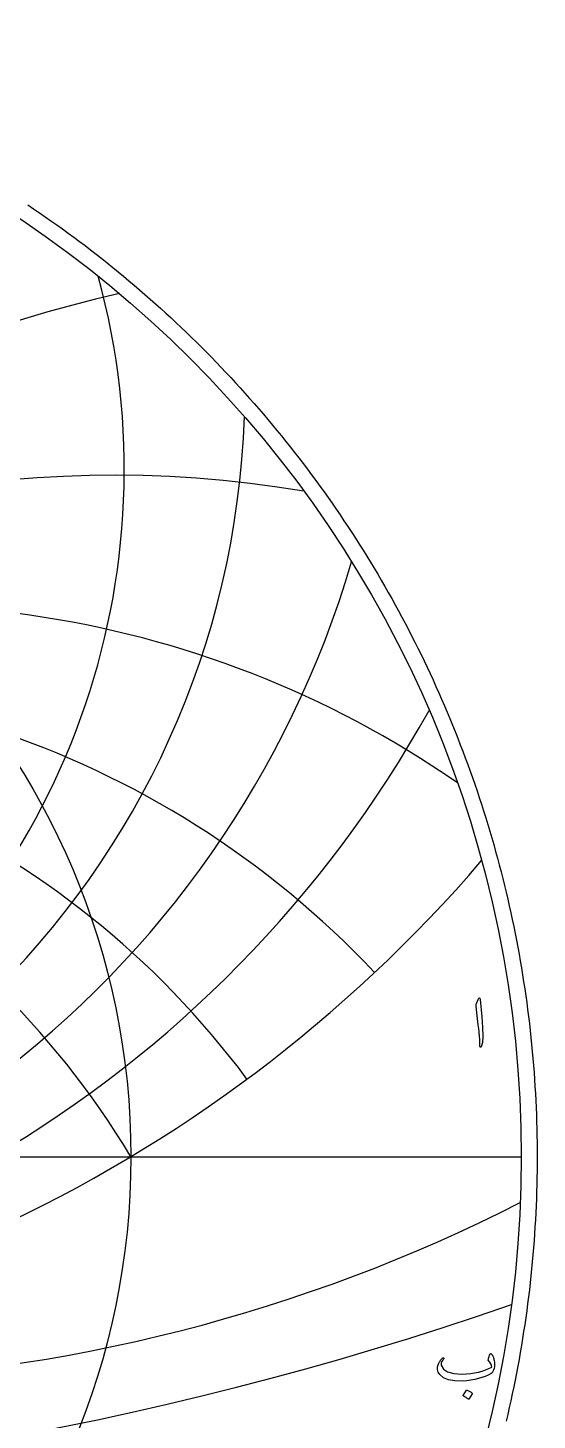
# Model space of a CAD drawing. Header units: millimetres. Extents: x -59 to 59, y -59 to 61.
# Drawn here: x 33 to 59.3, y -13.7 to 58.5 of the extents above; entities that cross this region are included whole.
import ezdxf

# ---------------------------------------------------------------- set-up
doc = ezdxf.new("R2010")
doc.units = ezdxf.units.MM
for name, color, linetype in [('CUT_OUTER', 1, 'Continuous'), ('ENGRAVE', 7, 'Continuous'), ('ENGRAVE_FINE', 8, 'Continuous'), ('TEXT', 5, 'Continuous')]:
    doc.layers.add(name, color=color, linetype=linetype)

msp = doc.modelspace()

# ---------------------------------------------------------------- linework, layer by layer
at = {"layer": 'CUT_OUTER'}
msp.add_lwpolyline([(32.9592, 49.3269), (33.2612, 49.1238), (33.562, 48.9188), (33.8616, 48.7119), (34.1598, 48.5032), (34.4568, 48.2927), (34.7525, 48.0804), (35.0468, 47.8662), (35.3399, 47.6503), (35.6316, 47.4325), (35.9219, 47.213), (36.211, 46.9917), (36.4986, 46.7687), (36.7849, 46.5438), (37.0698, 46.3172), (37.3533, 46.0889), (37.6354, 45.8588), (37.9161, 45.6271), (38.1953, 45.3935), (38.4731, 45.1583), (38.7495, 44.9214), (39.0244, 44.6828), (39.2978, 44.4425), (39.5698, 44.2006), (39.8402, 43.9569), (40.1092, 43.7116), (40.3767, 43.4647), (40.6426, 43.2161), (40.907, 42.966), (41.1699, 42.7141), (41.4312, 42.4607), (41.6909, 42.2057), (41.9491, 41.9491), (42.2057, 41.6909), (42.4607, 41.4312), (42.7141, 41.1699), (42.966, 40.907), (43.2161, 40.6426), (43.4647, 40.3767), (43.7116, 40.1092), (43.9569, 39.8402), (44.2006, 39.5698), (44.4425, 39.2978), (44.6828, 39.0244), (44.9214, 38.7495), (45.1583, 38.4731), (45.3935, 38.1953), (45.6271, 37.9161), (45.8588, 37.6354), (46.0889, 37.3533), (46.3172, 37.0698), (46.5438, 36.7849), (46.7687, 36.4986), (46.9917, 36.211), (47.213, 35.9219), (47.4325, 35.6316), (47.6503, 35.3399), (47.8662, 35.0468), (48.0804, 34.7525), (48.2927, 34.4568), (48.5032, 34.1598), (48.7119, 33.8616), (48.9188, 33.562), (49.1238, 33.2612), (49.3269, 32.9592), (49.5282, 32.6559), (49.7277, 32.3514), (49.9252, 32.0457), (50.1209, 31.7387), (50.3147, 31.4306), (50.5066, 31.1213), (50.6967, 30.8108), (50.8847, 30.4991), (51.0709, 30.1863), (51.2552, 29.8724), (51.4375, 29.5574), (51.6179, 29.2412), (51.7964, 28.9239), (51.9729, 28.6056), (52.1474, 28.2861), (52.32, 27.9656), (52.4906, 27.6441), (52.6592, 27.3215), (52.8259, 26.9978), (52.9905, 26.6732), (53.1532, 26.3475), (53.3139, 26.0209), (53.4725, 25.6933), (53.6292, 25.3647), (53.7838, 25.0352), (53.9364, 24.7047), (54.087, 24.3733), (54.2355, 24.0409), (54.382, 23.7077), (54.5264, 23.3736), (54.6688, 23.0386), (54.8092, 22.7027), (54.9474, 22.366), (55.0836, 22.0284), (55.2177, 21.69), (55.3498, 21.3508), (55.4798, 21.0108), (55.6076, 20.6699), (55.7334, 20.3283), (55.8571, 19.986), (55.9787, 19.6429), (56.0982, 19.299), (56.2155, 18.9545), (56.3308, 18.6092), (56.4439, 18.2632), (56.5549, 17.9165), (56.6637, 17.5692), (56.7705, 17.2211), (56.8751, 16.8725), (56.9775, 16.5232), (57.0779, 16.1733), (57.176, 15.8227), (57.272, 15.4716), (57.3659, 15.1199), (57.4576, 14.7676), (57.5471, 14.4148), (57.6345, 14.0614), (57.7197, 13.7075), (57.8027, 13.3531), (57.8835, 12.9982), (57.9622, 12.6428), (58.0387, 12.2869), (58.113, 11.9305), (58.1851, 11.5737), (58.255, 11.2165), (58.3227, 10.8588), (58.3883, 10.5008), (58.4516, 10.1423), (58.5127, 9.7835), (58.5717, 9.4243), (58.6284, 9.0647), (58.6829, 8.7048), (58.7352, 8.3446), (58.7853, 7.984), (58.8332, 7.6232), (58.8788, 7.262), (58.9223, 6.9006), (58.9635, 6.5389), (59.0025, 6.177), (59.0393, 5.8149), (59.0739, 5.4525), (59.1062, 5.0899), (59.1364, 4.7272), (59.1643, 4.3642), (59.1899, 4.0011), (59.2134, 3.6379), (59.2346, 3.2745), (59.2535, 2.9109), (59.2703, 2.5473), (59.2848, 2.1836), (59.2971, 1.8198), (59.3071, 1.4559), (59.3149, 1.092), (59.3205, 0.728), (59.3239, 0.364), (59.325, 0), (59.3239, -0.364), (59.3205, -0.728), (59.3149, -1.092), (59.3071, -1.4559), (59.2971, -1.8198), (59.2848, -2.1836), (59.2703, -2.5473), (59.2535, -2.9109), (59.2346, -3.2745), (59.2134, -3.6379), (59.1899, -4.0011), (59.1643, -4.3642), (59.1364, -4.7272), (59.1062, -5.0899), (59.0739, -5.4525), (59.0393, -5.8149), (59.0025, -6.177), (58.9635, -6.5389), (58.9223, -6.9006), (58.8788, -7.262), (58.8332, -7.6232), (58.7853, -7.984), (58.7352, -8.3446), (58.6829, -8.7048), (58.6284, -9.0647), (58.5717, -9.4243), (58.5127, -9.7835), (58.4516, -10.1423), (58.3883, -10.5008), (58.3227, -10.8588), (58.255, -11.2165), (58.1851, -11.5737), (58.113, -11.9305), (58.0387, -12.2869), (57.9622, -12.6428), (57.8835, -12.9982), (57.8027, -13.3531), (57.7197, -13.7075)], dxfattribs=at)
at = {"layer": 'ENGRAVE'}
msp.add_lwpolyline([(-58.5, 0), (58.5, 0)], dxfattribs=at)
for radius in [58.5, 38.2935]:
    msp.add_circle((0, 0), radius, dxfattribs=at)
for centre, radius, start, end in [((0, 35.6095), 37.9516, 164.685177, 15.314823), ((0, 39.8322), 44.1952, 181.913604, 358.086396), ((0, 45.4028), 51.8109, 196.338996, 343.661004), ((0, 52.9788), 61.4683, 209.053083, 330.946917), ((0, -23.009), 44.6745, 31, 149), ((0, -23.009), 44.6745, 31, 149), ((0, 63.7311), 74.3508, 220.600865, 319.399135), ((19.7226, 73.6058), 85.283, 271.6642, 297.008641)]:
    msp.add_arc(centre, radius, start, end, dxfattribs=at)
at = {"layer": 'ENGRAVE_FINE'}
for centre, radius, start, end in [((53.2409, -23.009), 69.5011, 102.921112, 168.472415), ((53.2409, -23.009), 69.5011, 102.921112, 168.472415), ((37.4863, -23.009), 58.3184, 80.357428, 165.262972), ((37.4863, -23.009), 58.3184, 80.357428, 165.262972), ((25.7928, -23.009), 51.5856, 55.247266, 161.806776), ((25.7928, -23.009), 51.5856, 55.247266, 161.806776), ((16.2602, -23.009), 47.5416, 43.213124, 158.021596), ((16.2602, -23.009), 47.5416, 43.213124, 158.021596), ((7.8773, -23.009), 45.3636, 36.577702, 153.800475), ((7.8773, -23.009), 45.3636, 36.577702, 153.800475), ((0, 159.3231), 176.7745, 250.847985, 289.152015)]:
    msp.add_arc(centre, radius, start, end, dxfattribs=at)
at = {"layer": 'TEXT'}
for points in [[(56.2707, 8.1452), (56.3059, 8.2135), (56.3343, 8.2375), (56.3558, 8.2172), (56.3703, 8.1526), (56.4552, 7.2485), (56.5057, 6.6936), (56.517, 6.2503), (56.4891, 5.9186), (56.422, 5.6985), (56.4097, 5.6806), (56.3989, 5.6709), (56.3894, 5.6695), (56.3814, 5.6764), (56.3749, 5.6872), (56.3703, 5.7013), (56.3675, 5.7186), (56.3666, 5.7391), (56.3666, 5.899), (56.3592, 6.0685), (56.3445, 6.2477), (56.3223, 6.4366), (56.3175, 6.486), (56.3029, 6.6193), (56.2787, 6.8366), (56.2448, 7.1378), (56.1636, 7.8057), (56.1618, 7.8412), (56.1636, 7.874), (56.1692, 7.904), (56.1784, 7.9312)], [(56.9617, -10.2248), (56.9865, -10.2559), (57.0092, -10.2903), (57.0299, -10.3279), (57.0484, -10.3687), (57.0649, -10.4126), (57.0794, -10.4591), (57.0917, -10.5085), (57.102, -10.5606), (57.1153, -10.6653), (57.1186, -10.7691), (57.1116, -10.872), (57.0946, -10.9739), (57.0687, -11.0648), (57.0355, -11.1382), (56.9949, -11.194), (56.947, -11.2323), (56.7947, -11.3128), (56.6333, -11.3845), (56.4626, -11.4475), (56.2827, -11.5017), (56.0936, -11.5466), (55.8952, -11.5819), (55.6876, -11.6075), (55.4708, -11.6234), (55.0644, -11.6193), (54.7309, -11.5625), (54.4703, -11.4532), (54.2825, -11.2913), (54.2055, -11.1647), (54.17, -11.0284), (54.176, -10.8824), (54.2235, -10.7267), (54.2395, -10.6931), (54.2581, -10.6589), (54.2792, -10.6239), (54.3028, -10.5883), (54.329, -10.552), (54.3577, -10.515), (54.389, -10.4772), (54.4228, -10.4388), (54.4341, -10.428), (54.4458, -10.4213), (54.4581, -10.4188), (54.4708, -10.4204), (54.4793, -10.4236), (54.4864, -10.4296), (54.4922, -10.4384), (54.4966, -10.4499), (54.4987, -10.4608), (54.4975, -10.4711), (54.4931, -10.4811), (54.4855, -10.4905), (54.4539, -10.5281), (54.4255, -10.5671), (54.4004, -10.6074), (54.3785, -10.6492), (54.3635, -10.6891), (54.3554, -10.7276), (54.3543, -10.7647), (54.36, -10.8005), (54.4754, -11.0092), (54.6922, -11.1557), (55.0105, -11.2399), (55.4302, -11.2618), (55.661, -11.2529), (55.8809, -11.2336), (56.09, -11.204), (56.2882, -11.164), (56.4759, -11.1136), (56.6531, -11.0528), (56.82, -10.9817), (56.9765, -10.9001), (56.9613, -10.824), (56.9267, -10.7396), (56.8727, -10.6469), (56.7993, -10.5459), (56.797, -10.5362), (56.7975, -10.5182), (56.8007, -10.4919), (56.8067, -10.4573), (56.8083, -10.4538), (56.8095, -10.4508), (56.8102, -10.4483), (56.8104, -10.4462), (56.8224, -10.3992), (56.8399, -10.3466), (56.863, -10.2885), (56.8916, -10.2248), (56.9043, -10.2054), (56.9202, -10.199), (56.9393, -10.2054), (56.9617, -10.2248)], [(55.6738, -12.1032), (55.6784, -12.0986), (55.6849, -12.0958), (55.6932, -12.0949), (55.7033, -12.0958), (55.7751, -12.1249), (55.8426, -12.1604), (55.9061, -12.2024), (55.9653, -12.2508), (55.9711, -12.2582), (55.9736, -12.2656), (55.9729, -12.2729), (55.969, -12.2803), (55.7956, -12.5608), (55.7891, -12.5675), (55.7808, -12.5691), (55.7707, -12.5656), (55.7587, -12.5571), (55.7483, -12.5497), (55.7319, -12.5386), (55.7095, -12.5239), (55.6812, -12.5054), (55.6464, -12.4833), (55.6046, -12.4575), (55.5559, -12.4279), (55.5004, -12.3947), (55.493, -12.3892), (55.4893, -12.3836), (55.4893, -12.3781), (55.493, -12.3726)]]:
    msp.add_lwpolyline(points, close=True, dxfattribs=at)

doc.saveas('drawing.dxf')
